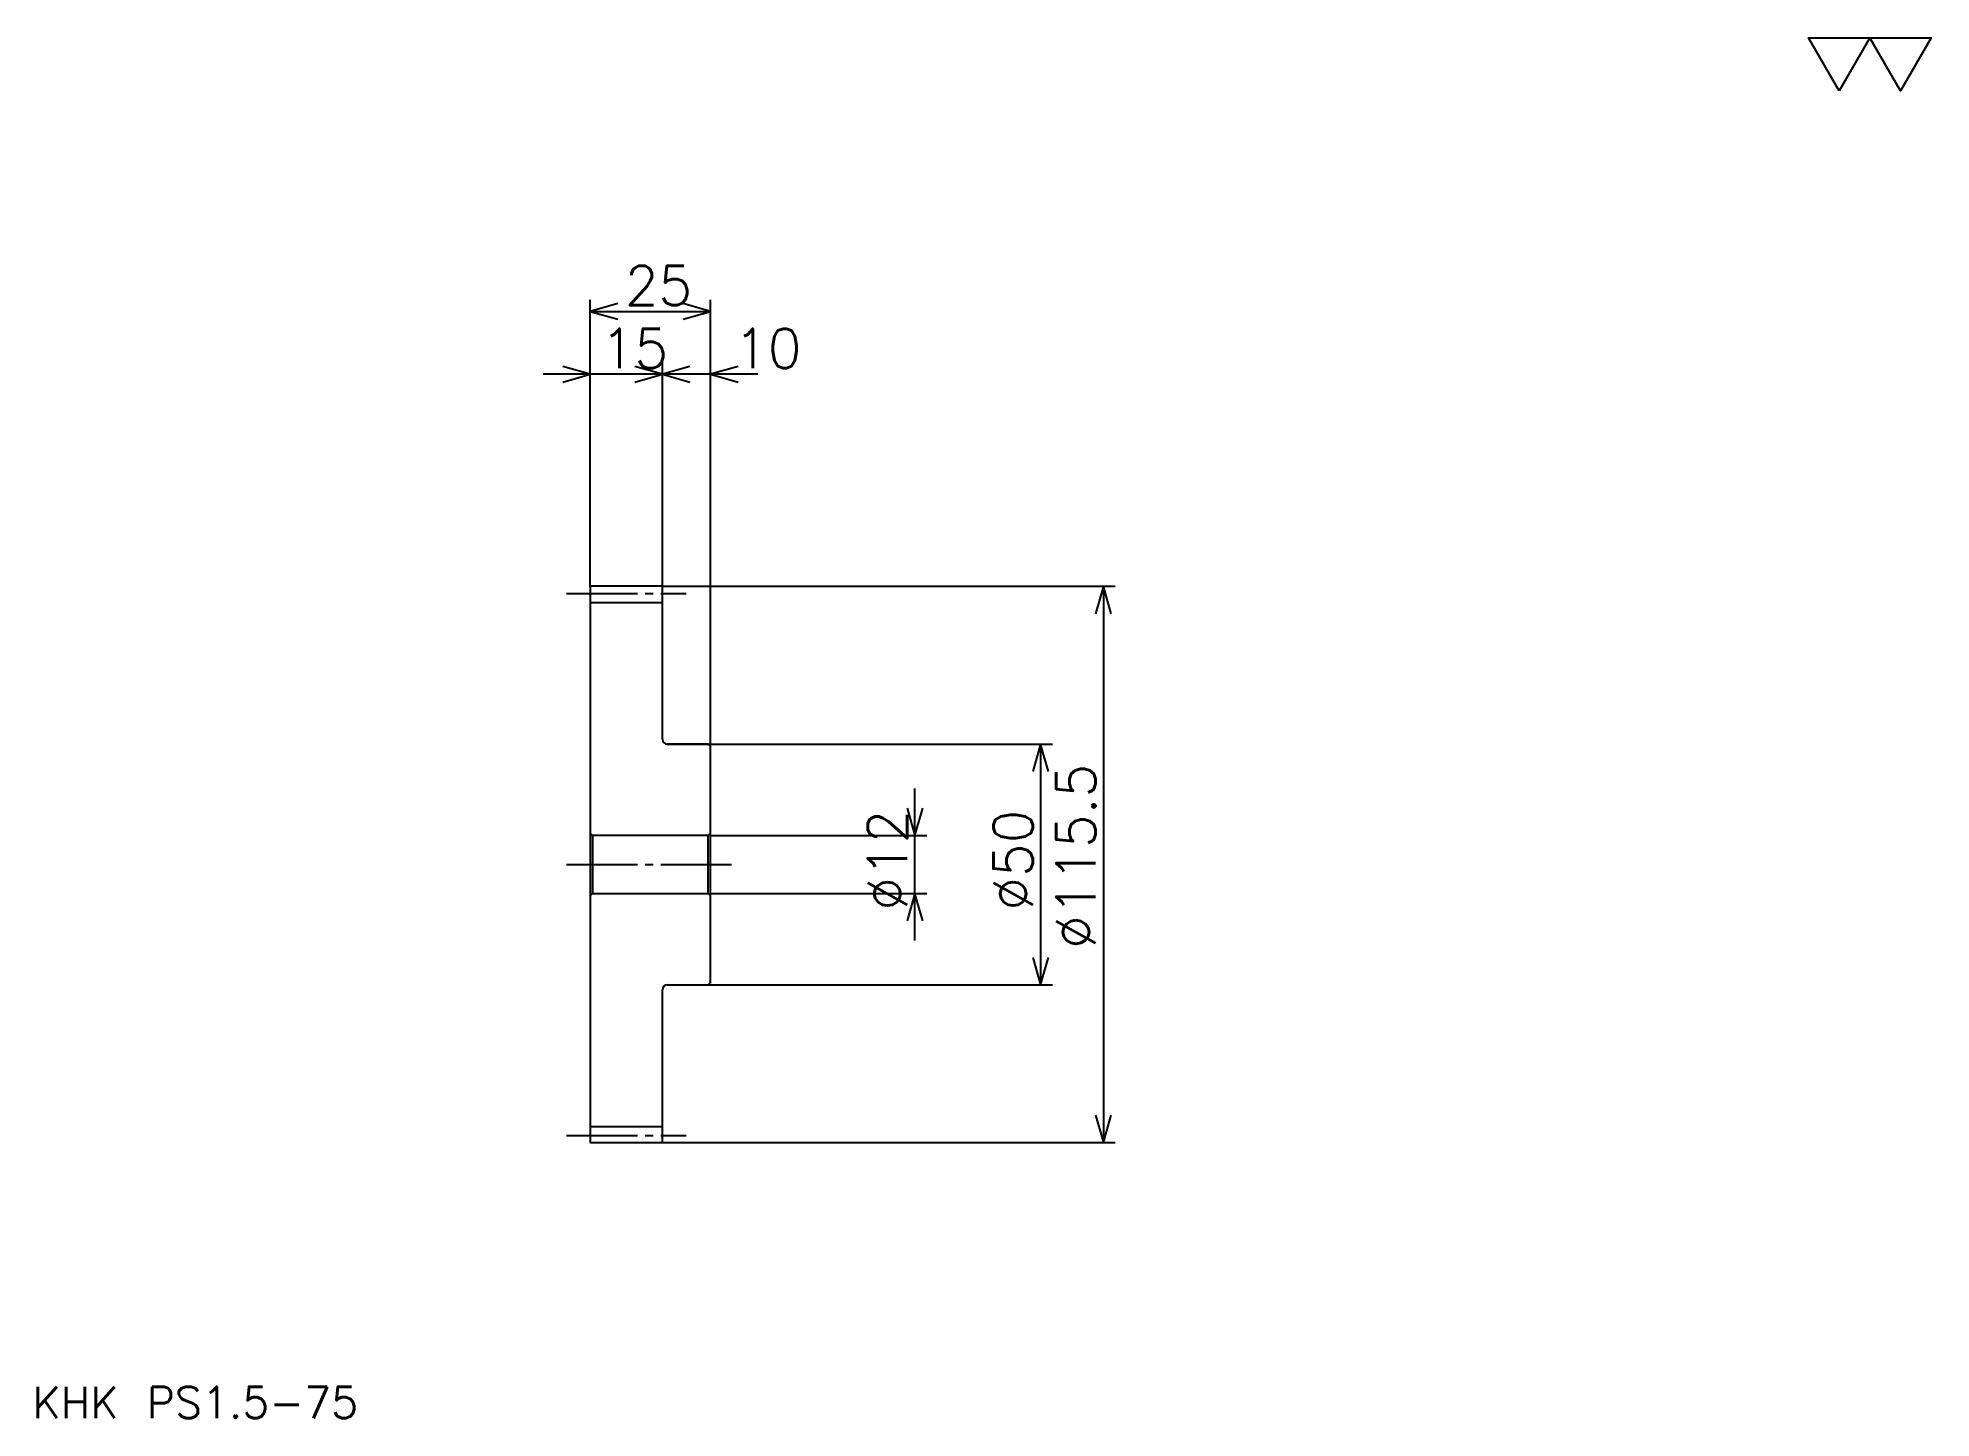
# Model space of a CAD drawing. Extents: x 17 to 410, y 18 to 304.
import ezdxf

# ---------------------------------------------------------------- set-up
doc = ezdxf.new("R2010")
doc.units = 0
doc.linetypes.add('DASHDOT', pattern=[19.565218, 14.673913, -1.630435, 1.630435, -1.630435])
doc.layers.get('0').update_dxf_attribs({"linetype": 'CONTINUOUS'})
doc.layers.add('DASHDOT', color=6, linetype='DASHDOT')
doc.styles.add('KANJI', font='TXT', dxfattribs={"bigfont": 'BIGFONT'})

msp = doc.modelspace()

# ---------------------------------------------------------------- linework, layer by layer
at = {"color": 5}
for p, q in [((132.065216, 190.630432), (132.065216, 250.141296)), ((132.065216, 247.695648), (157.065216, 247.695648)), ((157.065216, 190.630432), (157.065216, 250.141296)), ((147.065216, 190.630432), (147.065216, 237.097839)), ((156.847824, 234.652176), (122.282608, 234.652176)), ((166.847824, 234.652176), (137.282608, 234.652176)), ((132.065216, 190.530426), (132.065216, 190.630432)), ((146.96521, 190.630432), (157.065216, 190.630432)), ((147.065216, 190.530426), (147.065216, 190.630432)), ((157.065216, 190.630432), (241.032608, 190.630432)), ((157.065216, 157.380432), (157.065216, 190.630432)), ((238.586945, 190.630432), (238.586945, 75.130432)), ((148.065216, 157.880432), (157.065216, 157.880432)), ((157.065216, 157.880432), (227.989136, 157.880432)), ((225.543488, 157.880432), (225.543488, 107.880432)), ((199.456512, 117.097824), (199.456512, 148.66304)), ((157.065216, 138.880432), (201.902176, 138.880432)), ((157.065216, 126.880432), (201.902176, 126.880432)), ((148.065216, 107.880432), (157.065216, 107.880432)), ((157.065216, 107.880432), (227.989136, 107.880432)), ((146.96521, 75.130432), (157.065216, 75.130432)), ((157.065216, 75.130432), (241.032608, 75.130432))]:
    msp.add_line(p, q, dxfattribs=at)
at = {"color": 4}
for p, q in [((132.065216, 187.255432), (147.065216, 187.255432)), ((132.565216, 138.880432), (132.565216, 126.880432)), ((156.565216, 138.880432), (157.065216, 139.380432)), ((156.565216, 126.880432), (157.065216, 126.380432)), ((132.065216, 78.505432), (147.065216, 78.505432))]:
    msp.add_line(p, q, dxfattribs=at)
at = {"color": 7}
msp.add_lwpolyline([(391.304352, 293.478271), (384.945648, 304.5), (410.380432, 304.5), (404.021729, 293.478271), (397.663055, 304.5), (391.304352, 293.478271)], dxfattribs=at)
at = {"color": 5}
for points in [[(137.771744, 249.32608), (132.065216, 247.695648), (137.771744, 246.065216)], [(151.358688, 246.065216), (157.065216, 247.695648), (151.358688, 249.32608)], [(126.358696, 233.021744), (132.065216, 234.652176), (126.358696, 236.282608)], [(141.358688, 233.021744), (147.065216, 234.652176), (141.358688, 236.282608)], [(152.771744, 236.282608), (147.065216, 234.652176), (152.771744, 233.021744)], [(162.771744, 236.282608), (157.065216, 234.652176), (162.771744, 233.021744)], [(240.217377, 184.92392), (238.586945, 190.630432), (236.956512, 184.92392)], [(227.17392, 152.173904), (225.543488, 157.880432), (223.913055, 152.173904)], [(197.82608, 144.58696), (199.456512, 138.880432), (201.086945, 144.58696)], [(201.086945, 121.173912), (199.456512, 126.880432), (197.82608, 121.173912)], [(223.913055, 113.586952), (225.543488, 107.880432), (227.17392, 113.586952)], [(236.956512, 80.836952), (238.586945, 75.130432), (240.217377, 80.836952)]]:
    msp.add_lwpolyline(points, dxfattribs=at)
at = {"color": 4}
for points in [[(147.065216, 158.880432), (147.065216, 190.530426), (146.96521, 190.630432), (132.165222, 190.630432), (132.065216, 190.530426), (132.065216, 126.380432)], [(148.065216, 107.880432), (156.565216, 107.880432), (157.065216, 108.380432), (157.065216, 157.380432), (156.565216, 157.880432), (148.065216, 157.880432)], [(132.065216, 126.380432), (132.565216, 126.880432), (156.565216, 126.880432), (156.565216, 138.880432), (132.565216, 138.880432), (132.065216, 139.380432)], [(132.065216, 126.380432), (132.065216, 75.230431), (132.165222, 75.130432), (146.96521, 75.130432), (147.065216, 75.230431), (147.065216, 106.880432)]]:
    msp.add_lwpolyline(points, dxfattribs=at)
for centre, start, end in [((148.065216, 158.880432), 180, 270), ((148.065216, 106.880432), 90, 180)]:
    msp.add_arc(centre, 1, start, end, dxfattribs=at)
at = {"layer": 'DASHDOT', "color": 7}
for p, q in [((127.173912, 189.130432), (151.956512, 189.130432)), ((127.173912, 132.880432), (161.956512, 132.880432)), ((127.173912, 76.630432), (151.956512, 76.630432))]:
    msp.add_line(p, q, dxfattribs=at)

# ---------------------------------------------------------------- texts
at = {"color": 7, "style": 'KANJI'}
for s, height, p in [('25', 8.152174, (139.266296, 249)), ('15', 8.152174, (134.266296, 235.956512)), ('10', 8.152174, (161.956512, 235.956512)), ('KHK PS1.5-75', 6.521739, (16.304348, 17.934782))]:
    msp.add_text(s, height=height, dxfattribs=at).set_placement(p)
for s, p in [('%%c115.5', (236.956512, 115.353256)), ('%%c12', (197.82608, 123.301628)), ('%%c50', (223.913055, 123.301628))]:
    msp.add_text(s, height=8.152174, rotation=90, dxfattribs=at).set_placement(p)

doc.saveas('drawing.dxf')
